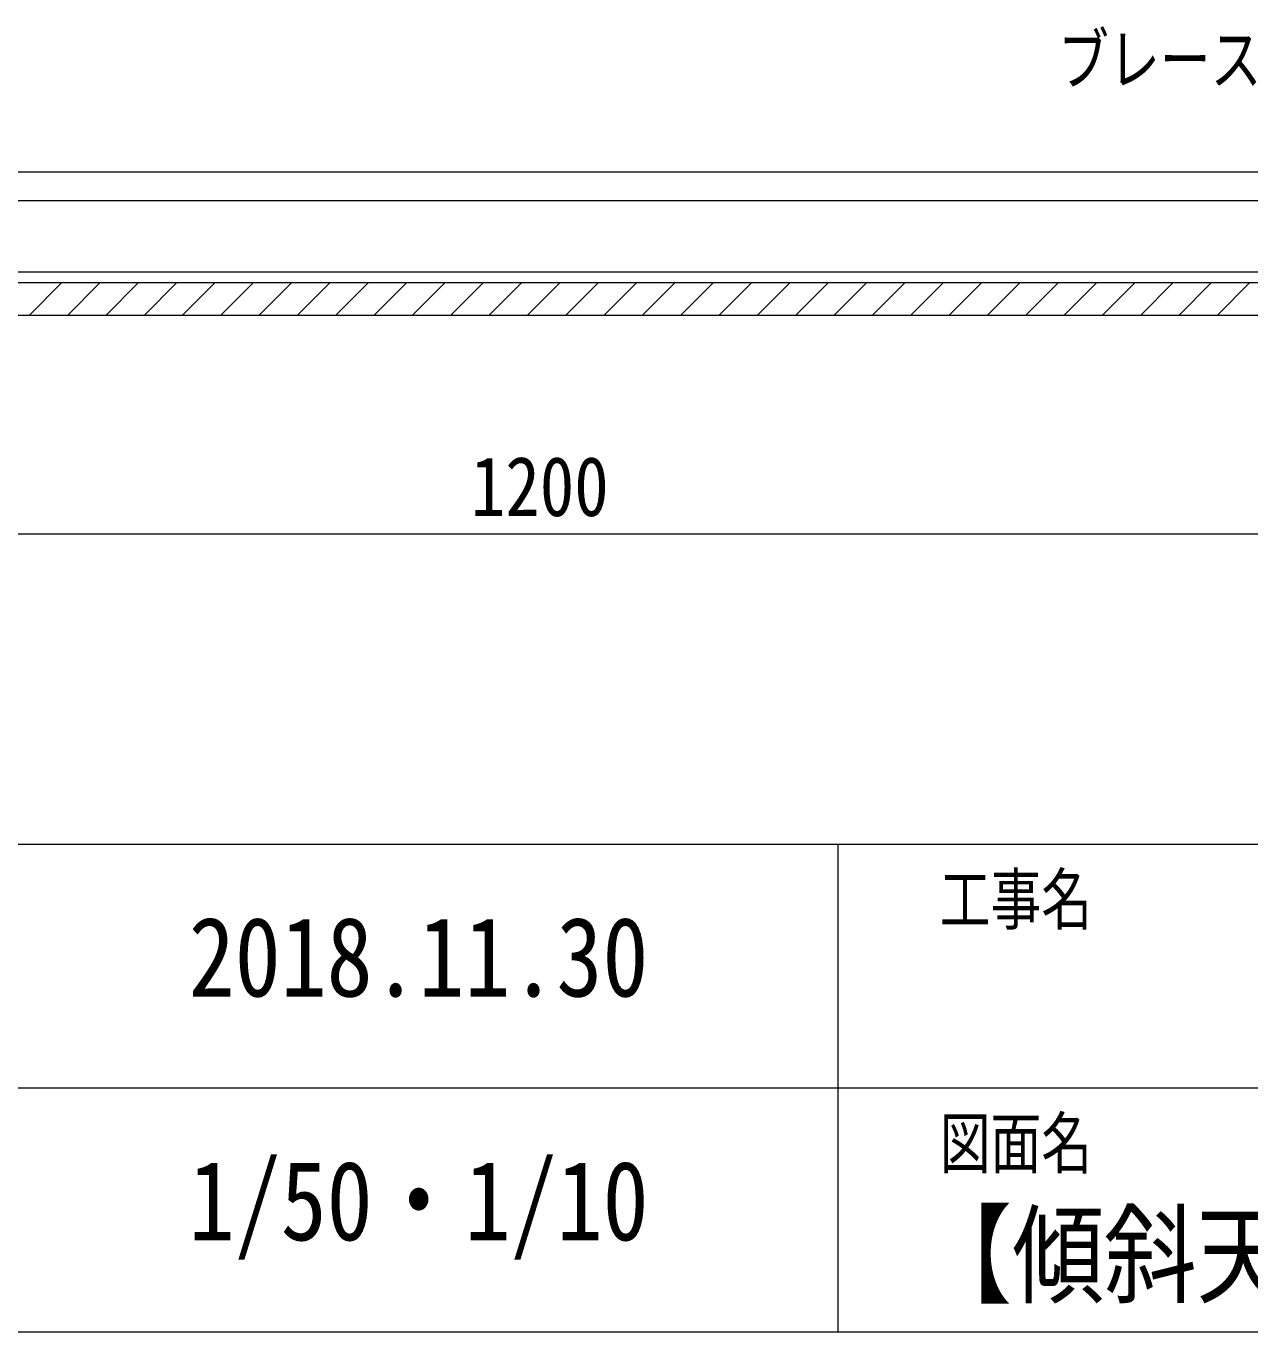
# Model space of a CAD drawing. Units: millimetres, scale not verified. Extents: x -205 to 205, y -142 to 143.
# Drawn here: x -6.29 to 38.86, y -142.38 to -94.19 of the extents above; entities that cross this region are included whole.
import ezdxf
from ezdxf.enums import TextEntityAlignment as Align

# ---------------------------------------------------------------- set-up
doc = ezdxf.new("R2010")
doc.units = ezdxf.units.MM
doc.header["$LTSCALE"] = 0.25
for name, color, linetype, lineweight in [('1-1_1-0 断面', 7, 'Continuous', 18), ('1-2_1-1 寸法', 7, 'Continuous', 18), ('1-3_1-2 文字', 7, 'Continuous', 18), ('F-1_F-0 図枠', 7, 'Continuous', 18)]:
    doc.layers.add(name, color=color, linetype=linetype, lineweight=lineweight)
doc.styles.add('ＭＳ ゴシック', font='')
doc.styles.get('ＭＳ ゴシック').set_extended_font_data('MS Gothic')

msp = doc.modelspace()

# ---------------------------------------------------------------- linework, layer by layer
at = {"layer": '1-1_1-0 断面'}
for p, q in [((-46.0038, -99.5615), (64.5234, -99.5615)), ((-46.0191, -100.6215), (192.9934, -100.6215)), ((198.7027, -103.2614), (-53.6225, -103.2614)), ((198.7027, -103.6615), (-53.6225, -103.6615)), ((-6.1859, -104.8615), (-4.9859, -103.6615)), ((-4.7717, -104.8615), (-3.5717, -103.6615)), ((-3.3575, -104.8615), (-2.1575, -103.6615)), ((-1.9433, -104.8615), (-0.7433, -103.6615)), ((-0.529, -104.8615), (0.671, -103.6615)), ((0.8852, -104.8615), (2.0852, -103.6615)), ((2.2994, -104.8615), (3.4994, -103.6615)), ((3.7136, -104.8615), (4.9136, -103.6615)), ((5.1278, -104.8615), (6.3278, -103.6615)), ((6.542, -104.8615), (7.742, -103.6615)), ((7.9562, -104.8615), (9.1562, -103.6615)), ((9.3705, -104.8615), (10.5705, -103.6615)), ((10.7847, -104.8615), (11.9847, -103.6615)), ((12.1989, -104.8615), (13.3989, -103.6615)), ((13.6131, -104.8615), (14.8131, -103.6615)), ((15.0273, -104.8615), (16.2273, -103.6615)), ((16.4415, -104.8615), (17.6415, -103.6615)), ((17.8557, -104.8615), (19.0557, -103.6615)), ((19.27, -104.8615), (20.47, -103.6615)), ((20.6842, -104.8615), (21.8842, -103.6615)), ((22.0984, -104.8615), (23.2984, -103.6615)), ((23.5126, -104.8615), (24.7126, -103.6615)), ((24.9268, -104.8615), (26.1268, -103.6615)), ((26.341, -104.8615), (27.541, -103.6615)), ((27.7552, -104.8615), (28.9552, -103.6615)), ((29.1694, -104.8615), (30.3694, -103.6615)), ((30.5837, -104.8615), (31.7837, -103.6615)), ((31.9979, -104.8615), (33.1979, -103.6615)), ((33.4121, -104.8615), (34.6121, -103.6615)), ((34.8263, -104.8615), (36.0263, -103.6615)), ((36.2405, -104.8615), (37.4405, -103.6615)), ((37.6547, -104.8615), (38.8547, -103.6615)), ((198.7027, -104.8615), (-53.6225, -104.8615))]:
    msp.add_line(p, q, dxfattribs=at)
at = {"layer": '1-2_1-1 寸法'}
msp.add_line((-46.5066, -112.9296), (73.4934, -112.9296), dxfattribs=at)
at = {"layer": 'F-1_F-0 図枠'}
for p, q in [((-205, -124.3845), (205, -124.3845)), ((23.6677, -142.3845), (23.6677, -124.3845)), ((139, -133.3845), (-17, -133.3845)), ((-2.9542, -133.3845), (-3, -133.3845)), ((-205, -142.3845), (205, -142.3845))]:
    msp.add_line(p, q, dxfattribs=at)

# ---------------------------------------------------------------- texts
at = {"layer": '1-2_1-1 寸法', "style": 'ＭＳ ゴシック', "width": 0.85}
msp.add_text('1200', height=2.199, dxfattribs=at).set_placement((10.1184, -112.9296), align=Align.BOTTOM_LEFT)
at = {"layer": '1-3_1-2 文字', "style": 'ＭＳ ゴシック', "width": 0.75}
msp.add_text('ブレース角度60°以下', height=1.833, dxfattribs=at).set_placement((31.789, -96.8777), align=Align.BOTTOM_LEFT)
at = {"layer": 'F-1_F-0 図枠', "style": 'ＭＳ ゴシック'}
for s, height, width, p in [('工事名', 1.833, 0.75, (27.4177, -127.8845)), ('2018.11.30', 2.933, 0.85, (-0.2912, -130.8845)), ('図面名', 1.833, 0.75, (27.4177, -136.8845)), ('1/50・1/10', 2.933, 0.85, (-0.2912, -139.8845)), ('【傾斜天井～吊元ﾌﾗｯﾄ】直張仕上・基本軸組300×1200', 2.933, 0.85, (26.6877, -141.8845))]:
    msp.add_text(s, height=height, dxfattribs=dict(at, width=width)).set_placement(p, align=Align.BOTTOM_LEFT)

doc.saveas('drawing.dxf')
